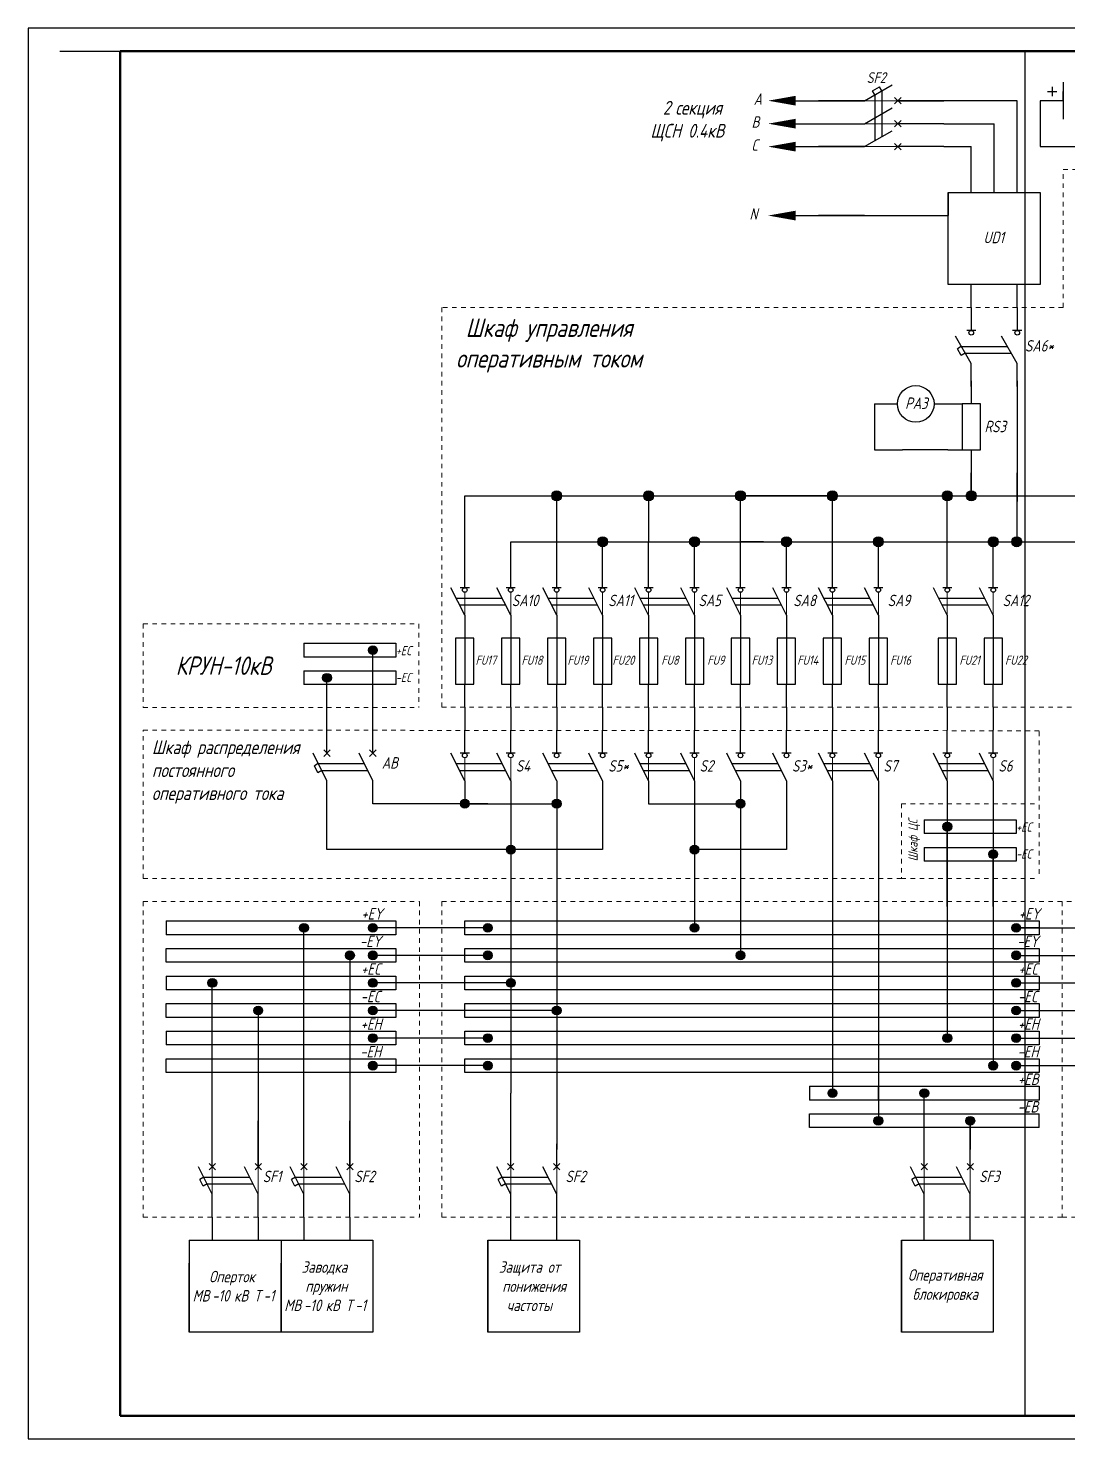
# Model space of a CAD drawing. Header units: millimetres. Extents: x 9 to 3294, y -207 to 2229.
# Drawn here: x 2657 to 2883.2, y 1921.9 to 2228.9 of the extents above; entities that cross this region are included whole.
import ezdxf

# ---------------------------------------------------------------- set-up
doc = ezdxf.new("R2010")
doc.units = ezdxf.units.MM
doc.linetypes.add('JIS_02_1.0', pattern=[2, 1, -1])
doc.layers.add('Разрывы', color=14, linetype='Continuous', lineweight=13)
doc.layers.add('Рамка', color=70, linetype='Continuous', plot=False)
doc.styles.add('eskdw', font='gost_0.ttf', dxfattribs={"oblique": 15})
doc.styles.get("Standard").update_dxf_attribs({"font": 'gost_0.ttf', "oblique": 15, "height": 2.5})

msp = doc.modelspace()

# ---------------------------------------------------------------- hatches: boundary and pattern name
h = msp.add_hatch(color=256)
edge = h.paths.add_edge_path()
edge.add_arc((2771.99, 2127.17), 1.08, 0, 360)
h = msp.add_hatch(color=256)
edge = h.paths.add_edge_path()
edge.add_arc((2791.99, 2127.17), 1.08, 0, 360)
h = msp.add_hatch(color=256)
edge = h.paths.add_edge_path()
edge.add_arc((2811.99, 2127.17), 1.08, 0, 360)
h = msp.add_hatch(color=256)
edge = h.paths.add_edge_path()
edge.add_arc((2831.99, 2127.17), 1.08, 0, 360)
h = msp.add_hatch(color=256)
edge = h.paths.add_edge_path()
edge.add_arc((2856.99, 2127.17), 1.08, 0, 360)
h = msp.add_hatch(color=256)
edge = h.paths.add_edge_path()
edge.add_arc((2862.21, 2127.17), 1.08, 0, 360)
h = msp.add_hatch(color=256)
edge = h.paths.add_edge_path()
edge.add_arc((2781.99, 2117.17), 1.08, 0, 360)
h = msp.add_hatch(color=256)
edge = h.paths.add_edge_path()
edge.add_arc((2801.99, 2117.17), 1.08, 0, 360)
h = msp.add_hatch(color=256)
edge = h.paths.add_edge_path()
edge.add_arc((2821.99, 2117.17), 1.08, 0, 360)
h = msp.add_hatch(color=256)
edge = h.paths.add_edge_path()
edge.add_arc((2841.99, 2117.17), 1.08, 0, 360)
h = msp.add_hatch(color=256)
edge = h.paths.add_edge_path()
edge.add_arc((2866.99, 2117.17), 1.08, 0, 360)
h = msp.add_hatch(color=256)
edge = h.paths.add_edge_path()
edge.add_arc((2872.1, 2117.17), 1.08, 0, 360)
h = msp.add_hatch(color=256)
edge = h.paths.add_edge_path()
edge.add_arc((2732, 2093.58), 0.957, 0, 360)
h = msp.add_hatch(color=256)
edge = h.paths.add_edge_path()
edge.add_arc((2732, 2093.58), 0.957, 0, 360)
h = msp.add_hatch(color=256)
edge = h.paths.add_edge_path()
edge.add_arc((2722, 2087.58), 0.957, 0, 360)
h = msp.add_hatch(color=256)
edge = h.paths.add_edge_path()
edge.add_arc((2722, 2087.58), 0.957, 0, 360)
h = msp.add_hatch(color=256)
edge = h.paths.add_edge_path()
edge.add_arc((2751.99, 2060.17), 0.957, 0, 360)
h = msp.add_hatch(color=256)
edge = h.paths.add_edge_path()
edge.add_arc((2771.99, 2060.17), 0.957, 0, 360)
h = msp.add_hatch(color=256)
edge = h.paths.add_edge_path()
edge.add_arc((2811.99, 2060.17), 0.957, 0, 360)
h = msp.add_hatch(color=256)
edge = h.paths.add_edge_path()
edge.add_arc((2856.99, 2055.17), 0.957, 0, 360)
h = msp.add_hatch(color=256)
edge = h.paths.add_edge_path()
edge.add_arc((2856.99, 2055.17), 0.957, 0, 360)
h = msp.add_hatch(color=256)
edge = h.paths.add_edge_path()
edge.add_arc((2761.99, 2050.17), 0.957, 0, 360)
h = msp.add_hatch(color=256)
edge = h.paths.add_edge_path()
edge.add_arc((2801.99, 2050.17), 0.957, 0, 360)
h = msp.add_hatch(color=256)
edge = h.paths.add_edge_path()
edge.add_arc((2866.99, 2049.17), 0.957, 0, 360)
h = msp.add_hatch(color=256)
edge = h.paths.add_edge_path()
edge.add_arc((2866.99, 2049.17), 0.957, 0, 360)
h = msp.add_hatch(color=256)
edge = h.paths.add_edge_path()
edge.add_arc((2717, 2033.16), 0.957, 0, 360)
h = msp.add_hatch(color=256)
edge = h.paths.add_edge_path()
edge.add_arc((2732, 2033.16), 0.957, 0, 360)
h = msp.add_hatch(color=256)
edge = h.paths.add_edge_path()
edge.add_arc((2732, 2033.16), 0.957, 0, 360)
h = msp.add_hatch(color=256)
edge = h.paths.add_edge_path()
edge.add_arc((2756.99, 2033.16), 0.957, 0, 360)
h = msp.add_hatch(color=256)
edge = h.paths.add_edge_path()
edge.add_arc((2756.99, 2033.16), 0.957, 0, 360)
h = msp.add_hatch(color=256)
edge = h.paths.add_edge_path()
edge.add_arc((2801.99, 2033.16), 0.957, 0, 360)
h = msp.add_hatch(color=256)
edge = h.paths.add_edge_path()
edge.add_arc((2871.99, 2033.16), 0.957, 0, 360)
h = msp.add_hatch(color=256)
edge = h.paths.add_edge_path()
edge.add_arc((2727, 2027.16), 0.957, 0, 360)
h = msp.add_hatch(color=256)
edge = h.paths.add_edge_path()
edge.add_arc((2732, 2027.16), 0.957, 0, 360)
h = msp.add_hatch(color=256)
edge = h.paths.add_edge_path()
edge.add_arc((2732, 2027.16), 0.957, 0, 360)
h = msp.add_hatch(color=256)
edge = h.paths.add_edge_path()
edge.add_arc((2756.99, 2027.16), 0.957, 0, 360)
h = msp.add_hatch(color=256)
edge = h.paths.add_edge_path()
edge.add_arc((2811.99, 2027.16), 0.957, 0, 360)
h = msp.add_hatch(color=256)
edge = h.paths.add_edge_path()
edge.add_arc((2871.99, 2027.16), 0.957, 0, 360)
h = msp.add_hatch(color=256)
edge = h.paths.add_edge_path()
edge.add_arc((2697.05, 2021.16), 0.957, 0, 360)
h = msp.add_hatch(color=256)
edge = h.paths.add_edge_path()
edge.add_arc((2732, 2021.16), 0.957, 0, 360)
h = msp.add_hatch(color=256)
edge = h.paths.add_edge_path()
edge.add_arc((2732, 2021.16), 0.957, 0, 360)
h = msp.add_hatch(color=256)
edge = h.paths.add_edge_path()
edge.add_arc((2761.99, 2021.16), 0.957, 0, 360)
h = msp.add_hatch(color=256)
edge = h.paths.add_edge_path()
edge.add_arc((2871.99, 2021.16), 0.957, 0, 360)
h = msp.add_hatch(color=256)
edge = h.paths.add_edge_path()
edge.add_arc((2707.05, 2015.16), 0.957, 0, 360)
h = msp.add_hatch(color=256)
edge = h.paths.add_edge_path()
edge.add_arc((2732, 2015.16), 0.957, 0, 360)
h = msp.add_hatch(color=256)
edge = h.paths.add_edge_path()
edge.add_arc((2732, 2015.16), 0.957, 0, 360)
h = msp.add_hatch(color=256)
edge = h.paths.add_edge_path()
edge.add_arc((2771.99, 2015.16), 0.957, 0, 360)
h = msp.add_hatch(color=256)
edge = h.paths.add_edge_path()
edge.add_arc((2871.99, 2015.16), 0.957, 0, 360)
h = msp.add_hatch(color=256)
edge = h.paths.add_edge_path()
edge.add_arc((2732, 2009.16), 0.957, 0, 360)
h = msp.add_hatch(color=256)
edge = h.paths.add_edge_path()
edge.add_arc((2732, 2009.16), 0.957, 0, 360)
h = msp.add_hatch(color=256)
edge = h.paths.add_edge_path()
edge.add_arc((2756.99, 2009.16), 0.957, 0, 360)
h = msp.add_hatch(color=256)
edge = h.paths.add_edge_path()
edge.add_arc((2856.99, 2009.16), 0.957, 0, 360)
h = msp.add_hatch(color=256)
edge = h.paths.add_edge_path()
edge.add_arc((2871.99, 2009.16), 0.957, 0, 360)
h = msp.add_hatch(color=256)
edge = h.paths.add_edge_path()
edge.add_arc((2732, 2003.16), 0.957, 0, 360)
h = msp.add_hatch(color=256)
edge = h.paths.add_edge_path()
edge.add_arc((2732, 2003.16), 0.957, 0, 360)
h = msp.add_hatch(color=256)
edge = h.paths.add_edge_path()
edge.add_arc((2756.99, 2003.16), 0.957, 0, 360)
h = msp.add_hatch(color=256)
edge = h.paths.add_edge_path()
edge.add_arc((2866.99, 2003.16), 0.957, 0, 360)
h = msp.add_hatch(color=256)
edge = h.paths.add_edge_path()
edge.add_arc((2871.99, 2003.16), 0.957, 0, 360)
h = msp.add_hatch(color=256)
edge = h.paths.add_edge_path()
edge.add_arc((2831.99, 1997.16), 0.957, 0, 360)
h = msp.add_hatch(color=256)
edge = h.paths.add_edge_path()
edge.add_arc((2851.99, 1997.16), 0.957, 0, 360)
h = msp.add_hatch(color=256)
edge = h.paths.add_edge_path()
edge.add_arc((2841.99, 1991.16), 0.957, 0, 360)
h = msp.add_hatch(color=256)
edge = h.paths.add_edge_path()
edge.add_arc((2861.99, 1991.16), 0.957, 0, 360)

# ---------------------------------------------------------------- linework, layer by layer
for p, q in [((3293.88, 2228.95), (2656.99, 2228.95)), ((2656.99, 2228.95), (2656.99, 1926.95)), ((2838.98, 2213.17), (2844.98, 2216.64)), ((2882.21, 2217.17), (2882.21, 2209.17)), ((2840.73, 2215.34), (2842.23, 2216.2)), ((2841.23, 2214.47), (2840.73, 2215.34)), ((2841.23, 2214.47), (2841.23, 2204.47)), ((2842.73, 2215.34), (2842.23, 2216.2)), ((2842.73, 2215.34), (2842.73, 2205.34)), ((2843.48, 2215.77), (2843.48, 2215.77)), ((2843.48, 2215.77), (2843.48, 2215.77)), ((2845.5, 2213.88), (2846.92, 2212.46)), ((2845.5, 2212.46), (2846.92, 2213.88)), ((2878.82, 2215.17), (2880.82, 2215.17)), ((2879.82, 2216.17), (2879.82, 2214.17)), ((2882.21, 2213.17), (2882.21, 2215.17)), ((2828.98, 2213.17), (2838.98, 2213.17)), ((2828.98, 2213.17), (2838.98, 2213.17)), ((2838.98, 2213.17), (2828.98, 2213.17)), ((2829.91, 2213.17), (2838.98, 2213.17)), ((2838.98, 2208.17), (2844.98, 2211.64)), ((2856.21, 2213.17), (2846.21, 2213.17)), ((2846.21, 2213.17), (2856.21, 2213.17)), ((2872.21, 2213.17), (2856.21, 2213.17)), ((2872.21, 2193.17), (2872.21, 2213.17)), ((2882.21, 2213.17), (2877.21, 2213.17)), ((2877.21, 2213.17), (2877.21, 2203.17)), ((2829.91, 2208.17), (2838.98, 2208.17)), ((2845.5, 2208.88), (2846.92, 2207.46)), ((2845.5, 2207.46), (2846.92, 2208.88)), ((2856.21, 2208.17), (2846.21, 2208.17)), ((2856.21, 2208.17), (2867.21, 2208.17)), ((2867.21, 2193.17), (2867.21, 2208.17)), ((2872.21, 2199.25), (2872.21, 2209.25)), ((2838.98, 2203.17), (2844.98, 2206.64)), ((2843.48, 2205.77), (2843.48, 2205.77)), ((2828.98, 2203.17), (2838.98, 2203.17)), ((2828.98, 2203.17), (2838.98, 2203.17)), ((2838.98, 2203.17), (2828.98, 2203.17)), ((2829.91, 2203.17), (2838.98, 2203.17)), ((2845.5, 2203.88), (2846.92, 2202.46)), ((2845.5, 2202.46), (2846.92, 2203.88)), ((2856.21, 2203.17), (2846.21, 2203.17)), ((2856.21, 2203.17), (2862.21, 2203.17)), ((2862.21, 2193.17), (2862.21, 2203.17)), ((2877.21, 2203.17), (2912.21, 2203.17)), ((2857.21, 2193.17), (2857.21, 2188.17)), ((2838.98, 2188.17), (2828.98, 2188.17)), ((2829.91, 2188.17), (2852.21, 2188.17)), ((2852.21, 2188.17), (2857.21, 2188.17)), ((2862.21, 2168.17), (2862.21, 2173.17)), ((2872.21, 2168.17), (2872.21, 2173.17)), ((2862.21, 2168.17), (2862.21, 2163.17)), ((2872.21, 2168.17), (2872.21, 2163.17)), ((2862.21, 2155.94), (2858.75, 2161.94)), ((2872.21, 2155.94), (2868.75, 2161.94)), ((2860.04, 2159.69), (2859.18, 2159.19)), ((2860.04, 2157.69), (2859.18, 2159.19)), ((2859.61, 2160.44), (2859.61, 2160.44)), ((2860.04, 2159.69), (2870.04, 2159.69)), ((2869.61, 2160.44), (2869.61, 2160.44)), ((2860.91, 2158.19), (2860.04, 2157.69)), ((2860.91, 2158.19), (2870.91, 2158.19)), ((2862.21, 2150.94), (2862.21, 2155.94)), ((2872.21, 2150.94), (2872.21, 2155.94)), ((2862.21, 2152.17), (2862.21, 2147.17)), ((2872.21, 2152.17), (2872.21, 2147.17)), ((2841.12, 2147.17), (2841.12, 2137.17)), ((2841.12, 2147.17), (2846.12, 2147.17)), ((2854.12, 2147.17), (2860.21, 2147.17)), ((2864.21, 2147.17), (2860.21, 2147.17)), ((2860.21, 2147.17), (2860.21, 2137.17)), ((2864.21, 2137.17), (2864.21, 2147.17)), ((2872.21, 2147.17), (2872.21, 2142.17)), ((2872.21, 2142.17), (2872.21, 2125.94)), ((2841.12, 2137.17), (2847.23, 2137.17)), ((2857.12, 2137.17), (2847.23, 2137.17)), ((2857.12, 2137.17), (2860.12, 2137.17)), ((2860.21, 2137.17), (2864.21, 2137.17)), ((2862.21, 2137.17), (2862.21, 2132.17)), ((2862.21, 2127.17), (2862.21, 2132.17)), ((2862.21, 2132.17), (2862.21, 2127.17)), ((2872.21, 2117.17), (2872.21, 2132.17)), ((2751.99, 2127.17), (2992.2, 2127.17)), ((2751.99, 2117.17), (2751.99, 2127.17)), ((2751.99, 2127.17), (3073.11, 2127.17)), ((2771.99, 2112.17), (2771.99, 2127.17)), ((2791.99, 2127.17), (2791.99, 2117.17)), ((2811.99, 2112.17), (2811.99, 2127.17)), ((2832.99, 2127.17), (2812.99, 2127.17)), ((2831.99, 2117.17), (2831.99, 2127.17)), ((2856.99, 2112.17), (2856.99, 2127.17)), ((2751.99, 2112.17), (2751.99, 2117.17)), ((2761.99, 2117.17), (3083.11, 2117.17)), ((2761.99, 2117.17), (2776.99, 2117.17)), ((2761.99, 2112.17), (2761.99, 2117.17)), ((2781.99, 2112.17), (2781.99, 2117.17)), ((2786.99, 2117.17), (2801.99, 2117.17)), ((2791.99, 2112.17), (2791.99, 2117.17)), ((2801.99, 2117.17), (2816.99, 2117.17)), ((2801.99, 2112.17), (2801.99, 2117.17)), ((2816.99, 2117.17), (2811.99, 2117.17)), ((2821.99, 2112.17), (2821.99, 2117.17)), ((2821.99, 2117.17), (2831.99, 2117.17)), ((2826.99, 2117.17), (2841.99, 2117.17)), ((2831.99, 2112.17), (2831.99, 2117.17)), ((2831.99, 2112.17), (2831.99, 2117.17)), ((2841.99, 2117.17), (2841.99, 2117.17)), ((2841.99, 2112.17), (2841.99, 2117.17)), ((2866.99, 2117.17), (2876.99, 2117.17)), ((2866.99, 2112.17), (2866.99, 2117.17)), ((2751.99, 2107.17), (2751.99, 2112.17)), ((2761.99, 2107.17), (2761.99, 2112.17)), ((2771.99, 2107.17), (2771.99, 2112.17)), ((2781.99, 2107.17), (2781.99, 2112.17)), ((2791.99, 2107.17), (2791.99, 2112.17)), ((2801.99, 2107.17), (2801.99, 2112.17)), ((2811.99, 2107.17), (2811.99, 2112.17)), ((2821.99, 2107.17), (2821.99, 2112.17)), ((2831.99, 2107.17), (2831.99, 2112.17)), ((2841.99, 2107.17), (2841.99, 2112.17)), ((2856.99, 2107.17), (2856.99, 2112.17)), ((2866.99, 2107.17), (2866.99, 2112.17)), ((2751.99, 2101.17), (2748.99, 2107.17)), ((2761.99, 2101.17), (2758.99, 2107.17)), ((2771.99, 2101.17), (2768.99, 2107.17)), ((2781.99, 2101.17), (2778.99, 2107.17)), ((2791.99, 2101.17), (2788.99, 2107.17)), ((2801.99, 2101.17), (2798.99, 2107.17)), ((2811.99, 2101.17), (2808.99, 2107.17)), ((2821.99, 2101.17), (2818.99, 2107.17)), ((2831.99, 2101.17), (2828.99, 2107.17)), ((2841.99, 2101.17), (2838.99, 2107.17)), ((2856.99, 2101.17), (2853.99, 2107.17)), ((2866.99, 2101.17), (2863.99, 2107.17)), ((2750.11, 2104.92), (2760.11, 2104.92)), ((2750.86, 2103.42), (2760.86, 2103.42)), ((2770.11, 2104.92), (2780.11, 2104.92)), ((2770.86, 2103.42), (2780.86, 2103.42)), ((2790.11, 2104.92), (2800.11, 2104.92)), ((2790.86, 2103.42), (2800.86, 2103.42)), ((2810.11, 2104.92), (2820.11, 2104.92)), ((2810.86, 2103.42), (2820.86, 2103.42)), ((2830.11, 2104.92), (2840.11, 2104.92)), ((2830.86, 2103.42), (2840.86, 2103.42)), ((2855.11, 2104.92), (2865.11, 2104.92)), ((2855.86, 2103.42), (2865.86, 2103.42)), ((2751.99, 2101.17), (2751.99, 2096.17)), ((2761.99, 2101.17), (2761.99, 2096.17)), ((2771.99, 2101.17), (2771.99, 2096.17)), ((2781.99, 2101.17), (2781.99, 2096.17)), ((2791.99, 2101.17), (2791.99, 2096.17)), ((2801.99, 2101.17), (2801.99, 2096.17)), ((2811.99, 2101.17), (2811.99, 2096.17)), ((2821.99, 2101.17), (2821.99, 2096.17)), ((2831.99, 2101.17), (2831.99, 2096.17)), ((2841.99, 2101.17), (2841.99, 2096.17)), ((2856.99, 2101.17), (2856.99, 2096.17)), ((2866.99, 2101.17), (2866.99, 2096.17)), ((2717, 2095.08), (2737, 2095.08)), ((2717, 2095.08), (2717, 2092.08)), ((2737, 2095.08), (2737, 2092.08)), ((2753.99, 2096.17), (2749.99, 2096.17)), ((2749.99, 2096.17), (2749.99, 2086.17)), ((2751.99, 2096.17), (2751.99, 2086.17)), ((2753.99, 2086.17), (2753.99, 2096.17)), ((2763.99, 2096.17), (2759.99, 2096.17)), ((2759.99, 2096.17), (2759.99, 2086.17)), ((2761.99, 2096.17), (2761.99, 2086.17)), ((2763.99, 2086.17), (2763.99, 2096.17)), ((2773.99, 2096.17), (2769.99, 2096.17)), ((2769.99, 2096.17), (2769.99, 2086.17)), ((2771.99, 2096.17), (2771.99, 2086.17)), ((2773.99, 2086.17), (2773.99, 2096.17)), ((2783.99, 2096.17), (2779.99, 2096.17)), ((2779.99, 2096.17), (2779.99, 2086.17)), ((2781.99, 2096.17), (2781.99, 2086.17)), ((2783.99, 2086.17), (2783.99, 2096.17)), ((2793.99, 2096.17), (2789.99, 2096.17)), ((2789.99, 2096.17), (2789.99, 2086.17)), ((2791.99, 2096.17), (2791.99, 2086.17)), ((2793.99, 2086.17), (2793.99, 2096.17)), ((2803.99, 2096.17), (2799.99, 2096.17)), ((2799.99, 2096.17), (2799.99, 2086.17)), ((2801.99, 2096.17), (2801.99, 2086.17)), ((2803.99, 2086.17), (2803.99, 2096.17)), ((2813.99, 2096.17), (2809.99, 2096.17)), ((2809.99, 2096.17), (2809.99, 2086.17)), ((2811.99, 2096.17), (2811.99, 2086.17)), ((2813.99, 2086.17), (2813.99, 2096.17)), ((2823.99, 2096.17), (2819.99, 2096.17)), ((2819.99, 2096.17), (2819.99, 2086.17)), ((2821.99, 2096.17), (2821.99, 2086.17)), ((2823.99, 2086.17), (2823.99, 2096.17)), ((2833.99, 2096.17), (2829.99, 2096.17)), ((2829.99, 2096.17), (2829.99, 2086.17)), ((2829.99, 2096.17), (2829.99, 2086.17)), ((2831.99, 2096.17), (2831.99, 2086.17)), ((2833.99, 2086.17), (2833.99, 2096.17)), ((2843.99, 2096.17), (2839.99, 2096.17)), ((2839.99, 2096.17), (2839.99, 2086.17)), ((2841.99, 2096.17), (2841.99, 2086.17)), ((2843.99, 2086.17), (2843.99, 2096.17)), ((2858.99, 2096.17), (2854.99, 2096.17)), ((2854.99, 2096.17), (2854.99, 2086.17)), ((2856.99, 2096.17), (2856.99, 2086.17)), ((2858.99, 2086.17), (2858.99, 2096.17)), ((2868.99, 2096.17), (2864.99, 2096.17)), ((2864.99, 2096.17), (2864.99, 2086.17)), ((2866.99, 2096.17), (2866.99, 2086.17)), ((2868.99, 2086.17), (2868.99, 2096.17)), ((2737, 2092.08), (2717, 2092.08)), ((2732, 2076.17), (2732, 2093.58)), ((2717, 2089.08), (2717, 2086.08)), ((2717, 2089.08), (2737, 2089.08)), ((2737, 2089.08), (2737, 2086.08)), ((2737, 2086.08), (2717, 2086.08)), ((2722, 2071.17), (2722, 2087.58)), ((2749.99, 2086.17), (2753.99, 2086.17)), ((2751.99, 2081.17), (2751.99, 2086.17)), ((2759.99, 2086.17), (2763.99, 2086.17)), ((2761.99, 2081.17), (2761.99, 2086.17)), ((2769.99, 2086.17), (2773.99, 2086.17)), ((2771.99, 2081.17), (2771.99, 2086.17)), ((2779.99, 2086.17), (2783.99, 2086.17)), ((2781.99, 2081.17), (2781.99, 2086.17)), ((2789.99, 2086.17), (2793.99, 2086.17)), ((2791.99, 2081.17), (2791.99, 2086.17)), ((2799.99, 2086.17), (2803.99, 2086.17)), ((2801.99, 2081.17), (2801.99, 2086.17)), ((2809.99, 2086.17), (2813.99, 2086.17)), ((2811.99, 2081.17), (2811.99, 2086.17)), ((2819.99, 2086.17), (2823.99, 2086.17)), ((2821.99, 2081.17), (2821.99, 2086.17)), ((2829.99, 2086.17), (2833.99, 2086.17)), ((2831.99, 2081.17), (2831.99, 2086.17)), ((2839.99, 2086.17), (2843.99, 2086.17)), ((2841.99, 2081.17), (2841.99, 2086.17)), ((2854.99, 2086.17), (2858.99, 2086.17)), ((2856.99, 2081.17), (2856.99, 2086.17)), ((2864.99, 2086.17), (2868.99, 2086.17)), ((2866.99, 2081.17), (2866.99, 2086.17)), ((2751.99, 2081.17), (2751.99, 2076.17)), ((2761.99, 2081.17), (2761.99, 2076.17)), ((2771.99, 2081.17), (2771.99, 2076.17)), ((2781.99, 2081.17), (2781.99, 2076.17)), ((2791.99, 2081.17), (2791.99, 2076.17)), ((2801.99, 2081.17), (2801.99, 2076.17)), ((2811.99, 2081.17), (2811.99, 2076.17)), ((2821.99, 2081.17), (2821.99, 2076.17)), ((2831.99, 2081.17), (2831.99, 2076.17)), ((2841.99, 2081.17), (2841.99, 2076.17)), ((2856.99, 2081.17), (2856.99, 2076.17)), ((2866.99, 2081.17), (2866.99, 2076.17)), ((2722, 2071.17), (2722, 2076.17)), ((2732, 2071.17), (2732, 2076.17)), ((2751.99, 2071.17), (2751.99, 2076.17)), ((2761.99, 2071.17), (2761.99, 2076.17)), ((2771.99, 2071.17), (2771.99, 2076.17)), ((2781.99, 2071.17), (2781.99, 2076.17)), ((2791.99, 2071.17), (2791.99, 2076.17)), ((2801.99, 2071.17), (2801.99, 2076.17)), ((2811.99, 2071.17), (2811.99, 2076.17)), ((2821.99, 2071.17), (2821.99, 2076.17)), ((2831.99, 2071.17), (2831.99, 2076.17)), ((2841.99, 2071.17), (2841.99, 2076.17)), ((2856.99, 2071.17), (2856.99, 2076.17)), ((2866.99, 2071.17), (2866.99, 2076.17)), ((2722, 2065.17), (2719, 2071.17)), ((2721.29, 2070.46), (2722.71, 2071.88)), ((2722.71, 2070.46), (2721.29, 2071.88)), ((2732, 2065.17), (2729, 2071.17)), ((2731.29, 2070.46), (2732.71, 2071.88)), ((2732.71, 2070.46), (2731.29, 2071.88)), ((2751.99, 2065.17), (2748.99, 2071.17)), ((2761.99, 2065.17), (2758.99, 2071.17)), ((2771.99, 2065.17), (2768.99, 2071.17)), ((2781.99, 2065.17), (2778.99, 2071.17)), ((2791.99, 2065.17), (2788.99, 2071.17)), ((2801.99, 2065.17), (2798.99, 2071.17)), ((2811.99, 2065.17), (2808.99, 2071.17)), ((2821.99, 2065.17), (2818.99, 2071.17)), ((2831.99, 2065.17), (2828.99, 2071.17)), ((2841.99, 2065.17), (2838.99, 2071.17)), ((2856.99, 2065.17), (2853.99, 2071.17)), ((2866.99, 2065.17), (2863.99, 2071.17)), ((2720.12, 2068.92), (2719.26, 2068.42)), ((2720.01, 2066.92), (2719.26, 2068.42)), ((2720.87, 2067.42), (2720.01, 2066.92)), ((2720.12, 2068.92), (2730.12, 2068.92)), ((2720.87, 2067.42), (2730.87, 2067.42)), ((2750.11, 2068.92), (2760.11, 2068.92)), ((2750.86, 2067.42), (2760.86, 2067.42)), ((2770.11, 2068.92), (2780.11, 2068.92)), ((2770.86, 2067.42), (2780.86, 2067.42)), ((2790.11, 2068.92), (2800.11, 2068.92)), ((2790.86, 2067.42), (2800.86, 2067.42)), ((2810.11, 2068.92), (2820.11, 2068.92)), ((2810.86, 2067.42), (2820.86, 2067.42)), ((2830.11, 2068.92), (2840.11, 2068.92)), ((2830.86, 2067.42), (2840.86, 2067.42)), ((2855.11, 2068.92), (2865.11, 2068.92)), ((2855.86, 2067.42), (2865.86, 2067.42)), ((2722, 2060.17), (2722, 2065.17)), ((2732, 2060.17), (2732, 2065.17)), ((2751.99, 2065.17), (2751.99, 2060.17)), ((2761.99, 2065.17), (2761.99, 2060.17)), ((2771.99, 2065.17), (2771.99, 2060.17)), ((2781.99, 2065.17), (2781.99, 2060.17)), ((2791.99, 2065.17), (2791.99, 2060.17)), ((2801.99, 2065.17), (2801.99, 2060.17)), ((2811.99, 2065.17), (2811.99, 2060.17)), ((2821.99, 2065.17), (2821.99, 2060.17)), ((2831.99, 2065.17), (2831.99, 2060.17)), ((2841.99, 2065.17), (2841.99, 2060.17)), ((2856.99, 2065.17), (2856.99, 2060.17)), ((2866.99, 2065.17), (2866.99, 2060.17)), ((2722, 2050.17), (2722, 2060.17)), ((2756.99, 2060.17), (2732, 2060.17)), ((2751.99, 2060.17), (2771.99, 2060.17)), ((2761.99, 2060.17), (2761.99, 2048.9)), ((2771.99, 2060.17), (2771.99, 2055.17)), ((2781.99, 2060.17), (2781.99, 2050.17)), ((2791.99, 2060.17), (2811.99, 2060.17)), ((2801.99, 2060.17), (2801.99, 2049.17)), ((2801.99, 2060.17), (2801.99, 2033.16)), ((2811.99, 2060.17), (2811.99, 2055.17)), ((2811.99, 2060.17), (2811.99, 2027.16)), ((2821.99, 2060.17), (2821.99, 2050.17)), ((2831.99, 2060.17), (2831.99, 1997.16)), ((2841.99, 2060.17), (2841.99, 1991.16)), ((2856.99, 2060.17), (2856.99, 2009.16)), ((2866.99, 2060.17), (2866.99, 2003.16)), ((2771.99, 2055.17), (2771.99, 2015.16)), ((2851.99, 2056.67), (2871.99, 2056.67)), ((2851.99, 2056.67), (2851.99, 2053.67)), ((2856.99, 2037.76), (2856.99, 2055.17)), ((2871.99, 2056.67), (2871.99, 2053.67)), ((2871.99, 2053.67), (2851.99, 2053.67)), ((2766.99, 2050.17), (2722, 2050.17)), ((2781.99, 2050.17), (2761.99, 2050.17)), ((2761.99, 2048.9), (2761.99, 2039.17)), ((2821.99, 2050.17), (2801.99, 2050.17)), ((2851.99, 2050.67), (2851.99, 2047.67)), ((2851.99, 2050.67), (2871.99, 2050.67)), ((2866.99, 2037.76), (2866.99, 2049.17)), ((2871.99, 2050.67), (2871.99, 2047.67)), ((2871.99, 2047.67), (2851.99, 2047.67)), ((2761.99, 2039.17), (2761.99, 2021.16)), ((2761.99, 2038.9), (2761.99, 2033.9)), ((2687, 2034.66), (2737, 2034.66)), ((2687, 2034.66), (2687, 2031.66)), ((2717, 1986.16), (2717, 2033.16)), ((2727, 2034.66), (2737, 2034.66)), ((2756.99, 2033.16), (2732, 2033.16)), ((2737, 2034.66), (2737, 2031.66)), ((2737, 2034.66), (2737, 2031.66)), ((2751.99, 2034.66), (2876.99, 2034.66)), ((2751.99, 2031.66), (2751.99, 2034.66)), ((2771.99, 2033.9), (2771.99, 2033.9)), ((2876.99, 2033.16), (2871.99, 2033.16)), ((2871.99, 2033.16), (2891.99, 2033.16)), ((2871.99, 2033.16), (2891.99, 2033.16)), ((2876.99, 2034.66), (2876.99, 2031.66)), ((2737, 2031.66), (2687, 2031.66)), ((2737, 2031.66), (2727, 2031.66)), ((2876.99, 2031.66), (2751.99, 2031.66)), ((2687, 2028.66), (2737, 2028.66)), ((2687, 2025.66), (2687, 2028.66)), ((2727, 2028.66), (2737, 2028.66)), ((2727, 2027.16), (2727, 1981.16)), ((2756.99, 2027.16), (2732, 2027.16)), ((2737, 2028.66), (2737, 2025.66)), ((2737, 2028.66), (2737, 2025.66)), ((2751.99, 2028.66), (2876.99, 2028.66)), ((2751.99, 2025.66), (2751.99, 2028.66)), ((2871.99, 2027.16), (2891.99, 2027.16)), ((2876.99, 2028.66), (2876.99, 2025.66)), ((2737, 2025.66), (2687, 2025.66)), ((2876.99, 2025.66), (2751.99, 2025.66)), ((2687, 2022.66), (2737, 2022.66)), ((2687, 2022.66), (2687, 2019.66)), ((2697.05, 1986.16), (2697.05, 2021.16)), ((2761.99, 2021.16), (2732, 2021.16)), ((2737, 2022.66), (2737, 2019.66)), ((2737, 2022.66), (2737, 2019.66)), ((2751.99, 2022.66), (2876.99, 2022.66)), ((2751.99, 2019.66), (2751.99, 2022.66)), ((2761.99, 2020.2), (2761.99, 1997.16)), ((2871.99, 2021.16), (2891.99, 2021.16)), ((2876.99, 2022.66), (2876.99, 2019.66)), ((2737, 2019.66), (2687, 2019.66)), ((2876.99, 2019.66), (2751.99, 2019.66)), ((2687, 2016.66), (2737, 2016.66)), ((2687, 2013.66), (2687, 2016.66)), ((2707.05, 2015.16), (2707.05, 2002.16)), ((2771.99, 2015.16), (2732, 2015.16)), ((2737, 2016.66), (2737, 2013.66)), ((2737, 2016.66), (2737, 2013.66)), ((2751.99, 2016.66), (2876.99, 2016.66)), ((2751.99, 2013.66), (2751.99, 2016.66)), ((2771.99, 2014.2), (2771.99, 1991.16)), ((2871.99, 2015.16), (2891.99, 2015.16)), ((2876.99, 2016.66), (2876.99, 2013.66)), ((2737, 2013.66), (2687, 2013.66)), ((2876.99, 2013.66), (2751.99, 2013.66)), ((2687, 2010.66), (2737, 2010.66)), ((2687, 2010.66), (2687, 2007.66)), ((2707.05, 2010.16), (2707.05, 1981.16)), ((2756.99, 2009.16), (2732, 2009.16)), ((2737, 2010.66), (2737, 2007.66)), ((2737, 2010.66), (2737, 2007.66)), ((2751.99, 2010.66), (2876.99, 2010.66)), ((2751.99, 2007.66), (2751.99, 2010.66)), ((2871.99, 2009.16), (2891.99, 2009.16)), ((2876.99, 2010.66), (2876.99, 2007.66)), ((2737, 2007.66), (2687, 2007.66)), ((2876.99, 2007.66), (2751.99, 2007.66)), ((2687, 2004.66), (2737, 2004.66)), ((2687, 2001.66), (2687, 2004.66)), ((2737, 2001.66), (2687, 2001.66)), ((2756.99, 2003.16), (2732, 2003.16)), ((2737, 2004.66), (2737, 2001.66)), ((2737, 2004.66), (2737, 2001.66)), ((2751.99, 2004.66), (2876.99, 2004.66)), ((2751.99, 2001.66), (2751.99, 2004.66)), ((2876.99, 2001.66), (2751.99, 2001.66)), ((2871.99, 2003.16), (2891.99, 2003.16)), ((2876.99, 2004.66), (2876.99, 2001.66)), ((2826.99, 1998.66), (2876.99, 1998.66)), ((2826.99, 1998.66), (2826.99, 1995.66)), ((2841.99, 1995.66), (2841.99, 1998.66)), ((2876.99, 1998.66), (2876.99, 1995.66)), ((2761.99, 1986.16), (2761.99, 1997.16)), ((2876.99, 1995.66), (2826.99, 1995.66)), ((2851.99, 1986.16), (2851.99, 1997.16)), ((2826.99, 1992.66), (2876.99, 1992.66)), ((2826.99, 1989.66), (2826.99, 1992.66)), ((2876.99, 1989.66), (2876.99, 1992.66)), ((2707.05, 1986.16), (2707.05, 1991.16)), ((2727, 1986.16), (2727, 1991.16)), ((2771.99, 1991.16), (2771.99, 1984.92)), ((2876.99, 1989.66), (2826.99, 1989.66)), ((2861.99, 1991.16), (2861.99, 1984.92)), ((2861.99, 1986.16), (2861.99, 1991.16)), ((2697.05, 1981.16), (2697.05, 1986.16)), ((2707.05, 1981.16), (2707.05, 1986.16)), ((2717, 1981.16), (2717, 1986.16)), ((2727, 1981.16), (2727, 1986.16)), ((2761.99, 1981.16), (2761.99, 1986.16)), ((2771.99, 1981.16), (2771.99, 1986.16)), ((2851.99, 1981.16), (2851.99, 1986.16)), ((2861.99, 1981.16), (2861.99, 1986.16)), ((2697.05, 1975.16), (2694.05, 1981.16)), ((2696.35, 1980.45), (2697.76, 1981.87)), ((2697.76, 1980.45), (2696.35, 1981.87)), ((2707.05, 1975.16), (2704.05, 1981.16)), ((2706.35, 1980.45), (2707.76, 1981.87)), ((2707.76, 1980.45), (2706.35, 1981.87)), ((2717, 1975.16), (2714, 1981.16)), ((2716.29, 1980.45), (2717.71, 1981.87)), ((2717.71, 1980.45), (2716.29, 1981.87)), ((2727, 1975.16), (2724, 1981.16)), ((2726.29, 1980.45), (2727.71, 1981.87)), ((2727.71, 1980.45), (2726.29, 1981.87)), ((2761.99, 1975.16), (2758.99, 1981.16)), ((2761.28, 1980.45), (2762.7, 1981.87)), ((2762.7, 1980.45), (2761.28, 1981.87)), ((2771.99, 1975.16), (2768.99, 1981.16)), ((2771.28, 1980.45), (2772.7, 1981.87)), ((2772.7, 1980.45), (2771.28, 1981.87)), ((2851.99, 1975.16), (2848.99, 1981.16)), ((2851.28, 1980.45), (2852.7, 1981.87)), ((2852.7, 1980.45), (2851.28, 1981.87)), ((2861.99, 1975.16), (2858.99, 1981.16)), ((2861.28, 1980.45), (2862.7, 1981.87)), ((2862.7, 1980.45), (2861.28, 1981.87)), ((2695.18, 1978.91), (2694.31, 1978.41)), ((2695.06, 1976.91), (2694.31, 1978.41)), ((2695.93, 1977.41), (2695.06, 1976.91)), ((2695.18, 1978.91), (2705.18, 1978.91)), ((2695.93, 1977.41), (2705.93, 1977.41)), ((2715.12, 1978.91), (2714.26, 1978.41)), ((2715.01, 1976.91), (2714.26, 1978.41)), ((2715.87, 1977.41), (2715.01, 1976.91)), ((2715.12, 1978.91), (2725.12, 1978.91)), ((2715.87, 1977.41), (2725.87, 1977.41)), ((2760.11, 1978.91), (2759.25, 1978.41)), ((2760, 1976.91), (2759.25, 1978.41)), ((2760.86, 1977.41), (2760, 1976.91)), ((2760.11, 1978.91), (2770.11, 1978.91)), ((2760.86, 1977.41), (2770.86, 1977.41)), ((2850.11, 1978.91), (2849.25, 1978.41)), ((2850, 1976.91), (2849.25, 1978.41)), ((2850.86, 1977.41), (2850, 1976.91)), ((2850.11, 1978.91), (2860.11, 1978.91)), ((2850.86, 1977.41), (2860.86, 1977.41)), ((2697.05, 1970.16), (2697.05, 1975.16)), ((2707.05, 1970.16), (2707.05, 1975.16)), ((2717, 1970.16), (2717, 1975.16)), ((2727, 1970.16), (2727, 1975.16)), ((2761.99, 1965.16), (2761.99, 1975.16)), ((2771.99, 1965.16), (2771.99, 1975.16)), ((2851.99, 1965.16), (2851.99, 1975.16)), ((2861.99, 1965.16), (2861.99, 1975.16)), ((2697.05, 1970.16), (2697.05, 1965.16)), ((2707.05, 1970.16), (2707.05, 1965.16)), ((2717, 1970.16), (2717, 1965.16)), ((2727, 1970.16), (2727, 1965.16)), ((2692.05, 1965.16), (2692.05, 1945.16)), ((2692.05, 1965.16), (2712.05, 1965.16)), ((2692.05, 1965.16), (2692.05, 1945.16)), ((2712, 1965.16), (2712, 1945.16)), ((2712, 1965.16), (2732, 1965.16)), ((2712, 1965.16), (2712, 1945.16)), ((2732, 1965.16), (2732, 1945.16)), ((2756.99, 1960.16), (2756.99, 1965.16)), ((2756.99, 1965.16), (2776.99, 1965.16)), ((2756.99, 1965.16), (2756.99, 1945.16)), ((2776.99, 1965.16), (2776.99, 1945.16)), ((2846.99, 1960.16), (2846.99, 1965.16)), ((2846.99, 1965.16), (2866.99, 1965.16)), ((2846.99, 1965.16), (2846.99, 1945.16)), ((2866.99, 1965.16), (2866.99, 1945.16)), ((2692.05, 1945.16), (2692.05, 1960.16)), ((2692.05, 1945.16), (2692.05, 1960.16)), ((2712, 1945.16), (2712, 1960.16)), ((2712, 1945.16), (2712, 1960.16)), ((2756.99, 1945.16), (2756.99, 1960.16)), ((2846.99, 1945.16), (2846.99, 1960.16)), ((2712.05, 1945.16), (2692.05, 1945.16)), ((2732, 1945.16), (2712, 1945.16)), ((2776.99, 1945.16), (2756.99, 1945.16)), ((2866.99, 1945.16), (2846.99, 1945.16)), ((2656.99, 1926.95), (2656.99, 1921.95)), ((2656.99, 1921.95), (3288.88, 1921.95))]:
    msp.add_line(p, q)
at = {"lineweight": 50}
for p, q in [((2676.99, 2223.95), (2676.99, 1926.95)), ((2676.99, 2223.95), (3288.88, 2223.95)), ((2676.99, 1926.95), (3096.99, 1926.95))]:
    msp.add_line(p, q, dxfattribs=at)
at = {"ltscale": 5}
for p, q in [((2823.96, 2213.17), (2829.91, 2213.17)), ((2823.96, 2208.17), (2829.91, 2208.17)), ((2823.96, 2203.17), (2829.91, 2203.17)), ((2823.96, 2188.17), (2829.91, 2188.17))]:
    msp.add_line(p, q, dxfattribs=at)
at = {"linetype": 'JIS_02_1.0', "lineweight": 15}
for p, q in [((2882.21, 2168.17), (2882.21, 2198.17)), ((2882.21, 2198.17), (2952.21, 2198.17)), ((2746.99, 2081.17), (2746.99, 2168.17)), ((2882.21, 2168.17), (2746.99, 2168.17)), ((2682, 2099.32), (2741.99, 2099.32)), ((2682, 2099.32), (2682, 2081.08)), ((2741.99, 2099.32), (2741.99, 2081.08)), ((2682, 2081.08), (2741.99, 2081.08)), ((2746.99, 2081.17), (2957.2, 2081.17)), ((2682, 2076.17), (2876.99, 2076.05)), ((2682, 2043.9), (2682, 2076.17)), ((2876.99, 2075.9), (2876.99, 2043.9)), ((2846.99, 2060.17), (2846.99, 2043.9)), ((2846.99, 2060.17), (2876.99, 2060.17)), ((2682, 2043.9), (2846.99, 2043.9)), ((2846.99, 2043.9), (2876.99, 2043.9)), ((2682, 2038.9), (2742.11, 2038.9)), ((2682, 2038.9), (2682, 1970.16)), ((2742.11, 2038.9), (2742.11, 1970.16)), ((2746.99, 2038.9), (2746.99, 1994.79)), ((2746.99, 2038.9), (3122.42, 2038.9)), ((2881.99, 2038.9), (2881.99, 1970.16)), ((2746.99, 1970.16), (2746.99, 1994.79)), ((2682, 1970.16), (2742.11, 1970.16)), ((2881.99, 1970.16), (2746.99, 1970.16)), ((2881.99, 1970.16), (2942.1, 1970.16))]:
    msp.add_line(p, q, dxfattribs=at)
at = {"color": 0}
for p, q in [((2857.21, 2193.17), (2877.21, 2193.17)), ((2857.21, 2173.17), (2857.21, 2193.17)), ((2877.21, 2193.17), (2877.21, 2173.17)), ((2877.21, 2173.17), (2857.21, 2173.17))]:
    msp.add_line(p, q, dxfattribs=at)
at = {"lineweight": -3}
for p, q in [((2862.21, 2163.17), (2861.21, 2163.17)), ((2863.21, 2163.17), (2862.21, 2163.17)), ((2872.21, 2163.17), (2871.21, 2163.17)), ((2873.21, 2163.17), (2872.21, 2163.17)), ((2751.99, 2107.17), (2750.99, 2107.17)), ((2752.99, 2107.17), (2751.99, 2107.17)), ((2761.99, 2107.17), (2760.99, 2107.17)), ((2762.99, 2107.17), (2761.99, 2107.17)), ((2771.99, 2107.17), (2770.99, 2107.17)), ((2772.99, 2107.17), (2771.99, 2107.17)), ((2781.99, 2107.17), (2780.99, 2107.17)), ((2782.99, 2107.17), (2781.99, 2107.17)), ((2791.99, 2107.17), (2790.99, 2107.17)), ((2792.99, 2107.17), (2791.99, 2107.17)), ((2801.99, 2107.17), (2800.99, 2107.17)), ((2802.99, 2107.17), (2801.99, 2107.17)), ((2811.99, 2107.17), (2810.99, 2107.17)), ((2812.99, 2107.17), (2811.99, 2107.17)), ((2821.99, 2107.17), (2820.99, 2107.17)), ((2822.99, 2107.17), (2821.99, 2107.17)), ((2831.99, 2107.17), (2830.99, 2107.17)), ((2832.99, 2107.17), (2831.99, 2107.17)), ((2841.99, 2107.17), (2840.99, 2107.17)), ((2842.99, 2107.17), (2841.99, 2107.17)), ((2856.99, 2107.17), (2855.99, 2107.17)), ((2857.99, 2107.17), (2856.99, 2107.17)), ((2866.99, 2107.17), (2865.99, 2107.17)), ((2867.99, 2107.17), (2866.99, 2107.17)), ((2751.99, 2071.17), (2750.99, 2071.17)), ((2752.99, 2071.17), (2751.99, 2071.17)), ((2761.99, 2071.17), (2760.99, 2071.17)), ((2762.99, 2071.17), (2761.99, 2071.17)), ((2771.99, 2071.17), (2770.99, 2071.17)), ((2772.99, 2071.17), (2771.99, 2071.17)), ((2781.99, 2071.17), (2780.99, 2071.17)), ((2782.99, 2071.17), (2781.99, 2071.17)), ((2791.99, 2071.17), (2790.99, 2071.17)), ((2792.99, 2071.17), (2791.99, 2071.17)), ((2801.99, 2071.17), (2800.99, 2071.17)), ((2802.99, 2071.17), (2801.99, 2071.17)), ((2811.99, 2071.17), (2810.99, 2071.17)), ((2812.99, 2071.17), (2811.99, 2071.17)), ((2821.99, 2071.17), (2820.99, 2071.17)), ((2822.99, 2071.17), (2821.99, 2071.17)), ((2831.99, 2071.17), (2830.99, 2071.17)), ((2832.99, 2071.17), (2831.99, 2071.17)), ((2841.99, 2071.17), (2840.99, 2071.17)), ((2842.99, 2071.17), (2841.99, 2071.17)), ((2856.99, 2071.17), (2855.99, 2071.17)), ((2857.99, 2071.17), (2856.99, 2071.17)), ((2866.99, 2071.17), (2865.99, 2071.17)), ((2867.99, 2071.17), (2866.99, 2071.17))]:
    msp.add_line(p, q, dxfattribs=at)
at = {"color": 0, "lineweight": -3}
for p, q in [((2862.21, 2163.17), (2861.21, 2163.17)), ((2863.21, 2163.17), (2862.21, 2163.17)), ((2872.21, 2163.17), (2871.21, 2163.17)), ((2873.21, 2163.17), (2872.21, 2163.17)), ((2751.99, 2107.17), (2750.99, 2107.17)), ((2752.99, 2107.17), (2751.99, 2107.17)), ((2761.99, 2107.17), (2760.99, 2107.17)), ((2762.99, 2107.17), (2761.99, 2107.17)), ((2771.99, 2107.17), (2770.99, 2107.17)), ((2772.99, 2107.17), (2771.99, 2107.17)), ((2781.99, 2107.17), (2780.99, 2107.17)), ((2782.99, 2107.17), (2781.99, 2107.17)), ((2791.99, 2107.17), (2790.99, 2107.17)), ((2792.99, 2107.17), (2791.99, 2107.17)), ((2801.99, 2107.17), (2800.99, 2107.17)), ((2802.99, 2107.17), (2801.99, 2107.17)), ((2811.99, 2107.17), (2810.99, 2107.17)), ((2812.99, 2107.17), (2811.99, 2107.17)), ((2821.99, 2107.17), (2820.99, 2107.17)), ((2822.99, 2107.17), (2821.99, 2107.17)), ((2831.99, 2107.17), (2830.99, 2107.17)), ((2832.99, 2107.17), (2831.99, 2107.17)), ((2841.99, 2107.17), (2840.99, 2107.17)), ((2842.99, 2107.17), (2841.99, 2107.17)), ((2856.99, 2107.17), (2855.99, 2107.17)), ((2857.99, 2107.17), (2856.99, 2107.17)), ((2866.99, 2107.17), (2865.99, 2107.17)), ((2867.99, 2107.17), (2866.99, 2107.17)), ((2751.99, 2071.17), (2750.99, 2071.17)), ((2752.99, 2071.17), (2751.99, 2071.17)), ((2761.99, 2071.17), (2760.99, 2071.17)), ((2762.99, 2071.17), (2761.99, 2071.17)), ((2771.99, 2071.17), (2770.99, 2071.17)), ((2772.99, 2071.17), (2771.99, 2071.17)), ((2781.99, 2071.17), (2780.99, 2071.17)), ((2782.99, 2071.17), (2781.99, 2071.17)), ((2791.99, 2071.17), (2790.99, 2071.17)), ((2792.99, 2071.17), (2791.99, 2071.17)), ((2801.99, 2071.17), (2800.99, 2071.17)), ((2802.99, 2071.17), (2801.99, 2071.17)), ((2811.99, 2071.17), (2810.99, 2071.17)), ((2812.99, 2071.17), (2811.99, 2071.17)), ((2821.99, 2071.17), (2820.99, 2071.17)), ((2822.99, 2071.17), (2821.99, 2071.17)), ((2831.99, 2071.17), (2830.99, 2071.17)), ((2832.99, 2071.17), (2831.99, 2071.17)), ((2841.99, 2071.17), (2840.99, 2071.17)), ((2842.99, 2071.17), (2841.99, 2071.17)), ((2856.99, 2071.17), (2855.99, 2071.17)), ((2857.99, 2071.17), (2856.99, 2071.17)), ((2866.99, 2071.17), (2865.99, 2071.17)), ((2867.99, 2071.17), (2866.99, 2071.17))]:
    msp.add_line(p, q, dxfattribs=at)
at = {"ltscale": 5}
for points in [[(2818, 2213.17, 0, 2.11, 0), (2823.96, 2213.17, 0, 2.11, 0)], [(2818, 2208.17, 0, 2.11, 0), (2823.96, 2208.17, 0, 2.11, 0)], [(2818, 2203.17, 0, 2.11, 0), (2823.96, 2203.17, 0, 2.11, 0)], [(2818, 2188.17, 0, 2.11, 0), (2823.96, 2188.17, 0, 2.11, 0)]]:
    msp.add_lwpolyline(points, format="xyseb", dxfattribs=at)
at = {"color": 0, "lineweight": -3}
for centre in [(2862.21, 2162.67), (2872.21, 2162.67), (2751.99, 2106.67), (2761.99, 2106.67), (2771.99, 2106.67), (2781.99, 2106.67), (2791.99, 2106.67), (2801.99, 2106.67), (2811.99, 2106.67), (2821.99, 2106.67), (2831.99, 2106.67), (2841.99, 2106.67), (2856.99, 2106.67), (2866.99, 2106.67), (2751.99, 2070.67), (2761.99, 2070.67), (2771.99, 2070.67), (2781.99, 2070.67), (2791.99, 2070.67), (2801.99, 2070.67), (2811.99, 2070.67), (2821.99, 2070.67), (2831.99, 2070.67), (2841.99, 2070.67), (2856.99, 2070.67), (2866.99, 2070.67)]:
    msp.add_circle(centre, 0.5, dxfattribs=at)
for centre, radius in [((2850.12, 2147.17), 4), ((2771.99, 2127.17), 1.08), ((2791.99, 2127.17), 1.08), ((2811.99, 2127.17), 1.08), ((2831.99, 2127.17), 1.08), ((2856.99, 2127.17), 1.08), ((2862.21, 2127.17), 1.08), ((2781.99, 2117.17), 1.08), ((2801.99, 2117.17), 1.08), ((2821.99, 2117.17), 1.08), ((2841.99, 2117.17), 1.08), ((2866.99, 2117.17), 1.08), ((2872.1, 2117.17), 1.08), ((2732, 2093.58), 0.957), ((2732, 2093.58), 0.957), ((2722, 2087.58), 0.957), ((2722, 2087.58), 0.957), ((2751.99, 2060.17), 0.957), ((2771.99, 2060.17), 0.957), ((2811.99, 2060.17), 0.957), ((2856.99, 2055.17), 0.957), ((2856.99, 2055.17), 0.957), ((2761.99, 2050.17), 0.957), ((2801.99, 2050.17), 0.957), ((2866.99, 2049.17), 0.957), ((2866.99, 2049.17), 0.957), ((2717, 2033.16), 0.957), ((2732, 2033.16), 0.957), ((2732, 2033.16), 0.957), ((2756.99, 2033.16), 0.957), ((2756.99, 2033.16), 0.957), ((2801.99, 2033.16), 0.957), ((2871.99, 2033.16), 0.957), ((2727, 2027.16), 0.957), ((2732, 2027.16), 0.957), ((2732, 2027.16), 0.957), ((2756.99, 2027.16), 0.957), ((2811.99, 2027.16), 0.957), ((2871.99, 2027.16), 0.957), ((2697.05, 2021.16), 0.957), ((2732, 2021.16), 0.957), ((2732, 2021.16), 0.957), ((2761.99, 2021.16), 0.957), ((2871.99, 2021.16), 0.957), ((2707.05, 2015.16), 0.957), ((2732, 2015.16), 0.957), ((2732, 2015.16), 0.957), ((2771.99, 2015.16), 0.957), ((2871.99, 2015.16), 0.957), ((2732, 2009.16), 0.957), ((2732, 2009.16), 0.957), ((2756.99, 2009.16), 0.957), ((2856.99, 2009.16), 0.957), ((2871.99, 2009.16), 0.957), ((2732, 2003.16), 0.957), ((2732, 2003.16), 0.957), ((2756.99, 2003.16), 0.957), ((2866.99, 2003.16), 0.957), ((2871.99, 2003.16), 0.957), ((2831.99, 1997.16), 0.957), ((2851.99, 1997.16), 0.957), ((2841.99, 1991.16), 0.957), ((2861.99, 1991.16), 0.957)]:
    msp.add_circle(centre, radius)
at = {"layer": 'Разрывы'}
for p, q in [((2838.98, 2213.17), (2846.21, 2213.17)), ((2838.98, 2208.17), (2846.21, 2208.17)), ((2838.98, 2203.17), (2846.21, 2203.17)), ((2751.99, 2106.17), (2751.99, 2101.17)), ((2761.99, 2106.17), (2761.99, 2101.17)), ((2771.99, 2106.17), (2771.99, 2101.17)), ((2781.99, 2106.17), (2781.99, 2101.17)), ((2791.99, 2106.17), (2791.99, 2101.17)), ((2801.99, 2106.17), (2801.99, 2101.17)), ((2811.99, 2106.17), (2811.99, 2101.17)), ((2821.99, 2106.17), (2821.99, 2101.17)), ((2831.99, 2106.17), (2831.99, 2101.17)), ((2841.99, 2106.17), (2841.99, 2101.17)), ((2856.99, 2106.17), (2856.99, 2101.17)), ((2866.99, 2106.17), (2866.99, 2101.17)), ((2751.99, 2070.17), (2751.99, 2065.17)), ((2761.99, 2070.17), (2761.99, 2065.17)), ((2791.99, 2070.17), (2791.99, 2065.17)), ((2801.99, 2070.17), (2801.99, 2065.17)), ((2831.99, 2070.17), (2831.99, 2065.17)), ((2841.99, 2070.17), (2841.99, 2065.17)), ((2856.99, 2070.17), (2856.99, 2065.17)), ((2866.99, 2070.17), (2866.99, 2065.17)), ((2697.05, 1981.16), (2697.05, 1975.16)), ((2707.05, 1981.16), (2707.05, 1975.16)), ((2717, 1981.16), (2717, 1975.16)), ((2727, 1981.16), (2727, 1975.16)), ((2761.99, 1981.16), (2761.99, 1975.16)), ((2771.99, 1981.16), (2771.99, 1975.16)), ((2851.99, 1981.16), (2851.99, 1975.16)), ((2861.99, 1981.16), (2861.99, 1975.16))]:
    msp.add_line(p, q, dxfattribs=at)
at = {"layer": 'Рамка'}
for p, q in [((2663.88, 2223.95), (2873.88, 2223.95)), ((2873.88, 2223.95), (2873.88, 1926.95))]:
    msp.add_line(p, q, dxfattribs=at)

# ---------------------------------------------------------------- texts
at = {"style": 'eskdw', "oblique": 15}
for s, height, p in [('SF2', 2.355, (2839.44, 2217.01)), ('А', 2.5, (2814.85, 2212.27)), ('В', 2.5, (2814.39, 2207.27)), ('С', 2.5, (2814.39, 2202.27)), ('N', 2.5, (2813.93, 2187.27)), ('UD1', 2.5, (2864.85, 2182.15)), ('SA6*', 2.5, (2873.9, 2158.57)), ('PA3', 2.5, (2847.81, 2146.08)), ('RS3', 2.5, (2865.08, 2141.01)), ('АВ', 2.5, (2733.92, 2067.8)), ('SF1', 2.5, (2708.02, 1977.79)), ('SF2', 2.5, (2727.96, 1977.79)), ('SF2', 2.5, (2773.91, 1977.79)), ('SF3', 2.5, (2863.91, 1977.79)), ('Заводка', 2.5, (2716.48, 1958.08)), ('Защита от', 2.5, (2759.42, 1958.08)), ('Оперативная', 2.5, (2848.44, 1956.35)), ('Оперток', 2.5, (2696.36, 1956)), ('пружин', 2.5, (2717.29, 1953.92)), ('понижения', 2.5, (2760.14, 1953.91)), ('МВ', 2.5, (2692.76, 1951.82)), ('-10', 2.5, (2697.01, 1951.82)), ('кВ Т', 2.5, (2701.79, 1951.82)), ('-1', 2.5, (2708.17, 1951.82)), ('блокировка', 2.5, (2849.43, 1952.18)), ('МВ', 2.5, (2712.71, 1949.74)), ('-10', 2.5, (2716.96, 1949.74)), ('кВ Т', 2.5, (2721.73, 1949.74)), ('-1', 2.5, (2728.12, 1949.74)), ('частоты', 2.5, (2761.13, 1949.74))]:
    msp.add_text(s, height=height, dxfattribs=at).set_placement(p)
at = {"color": 0, "style": 'eskdw', "oblique": 15}
for s, height, p in [('2', 3, (2795.1, 2210.13)), ('секция', 3, (2797.83, 2210.13)), ('ЩСН 0.4кВ ', 3, (2792.39, 2205.13)), ('SA10', 2.5, (2762.21, 2103.15)), ('SA11', 2.5, (2783.2, 2103.15)), ('SA5', 2.5, (2802.84, 2103.15)), ('SA8', 2.5, (2823.47, 2103.15)), ('SA9', 2.5, (2844.01, 2103.15)), ('SA12', 2.5, (2869.01, 2103.15)), ('+EC', 2, (2736.97, 2092.48)), ('FU17', 2, (2754.33, 2090.4)), ('FU18', 2, (2764.33, 2090.4)), ('FU19', 2, (2774.33, 2090.4)), ('FU20', 2, (2784.12, 2090.4)), ('FU8', 2, (2794.76, 2090.4)), ('FU9', 2, (2804.76, 2090.4)), ('FU13', 2, (2814.4, 2090.4)), ('FU14', 2, (2824.33, 2090.4)), ('FU15', 2, (2834.62, 2090.4)), ('FU16', 2, (2844.55, 2090.4)), ('FU21', 2, (2859.62, 2090.4)), ('FU22', 2, (2869.55, 2090.4)), ('-EC', 2, (2736.97, 2086.64)), ('S4', 2.5, (2763.11, 2067.15)), ('S5*', 2.5, (2783.2, 2067.15)), ('S2', 2.5, (2803.1, 2067.15)), ('S3*', 2.5, (2823.2, 2067.15)), ('S7', 2.5, (2843.11, 2067.15)), ('S6', 2.5, (2868.11, 2067.15)), ('+EC', 2, (2871.96, 2054.07)), ('-EC', 2, (2871.96, 2048.23)), ('+EY', 2.5, (2729.47, 2034.95)), ('+EY', 2.5, (2872.51, 2034.95)), ('-EY', 2.5, (2729.14, 2028.95)), ('-EY', 2.5, (2872.18, 2028.95)), ('+EC', 2.5, (2729.4, 2022.95)), ('+EC', 2.5, (2872.44, 2022.95)), ('-EC', 2.5, (2729.32, 2016.95)), ('-EC', 2.5, (2872.36, 2016.95)), ('+EH', 2.5, (2729.31, 2010.95)), ('+EH', 2.5, (2872.35, 2010.95)), ('-EH', 2.5, (2729.23, 2004.95)), ('-EH', 2.5, (2872.27, 2004.95)), ('+EB', 2.5, (2872.35, 1998.95)), ('-EB', 2.5, (2872.27, 1992.95))]:
    msp.add_text(s, height=height, dxfattribs=at).set_placement(p)
for s, width, insert, char_height, attachment_point in [('Шкаф управления оперативным током', 62.6443, (2770.33, 2159.88), 4, 5), ('КРУН-10кВ', 35, (2699.5, 2090.2), 4, 5), ('Шкаф распределения постоянного оперативного тока', 35, (2683.91, 2067.05), 3, 4)]:
    msp.add_mtext_dynamic_manual_height_columns(s, width=width, gutter_width=12.5, heights=[0], dxfattribs=dict(insert=insert, char_height=char_height, attachment_point=attachment_point))
at = {"insert": (2849.78, 2052.21), "char_height": 2, "attachment_point": 5, "rotation": 90}
msp.add_mtext_dynamic_manual_height_columns('Шкаф ЦС', width=15.7108, gutter_width=12.5, heights=[0], dxfattribs=at)

doc.saveas('drawing.dxf')
